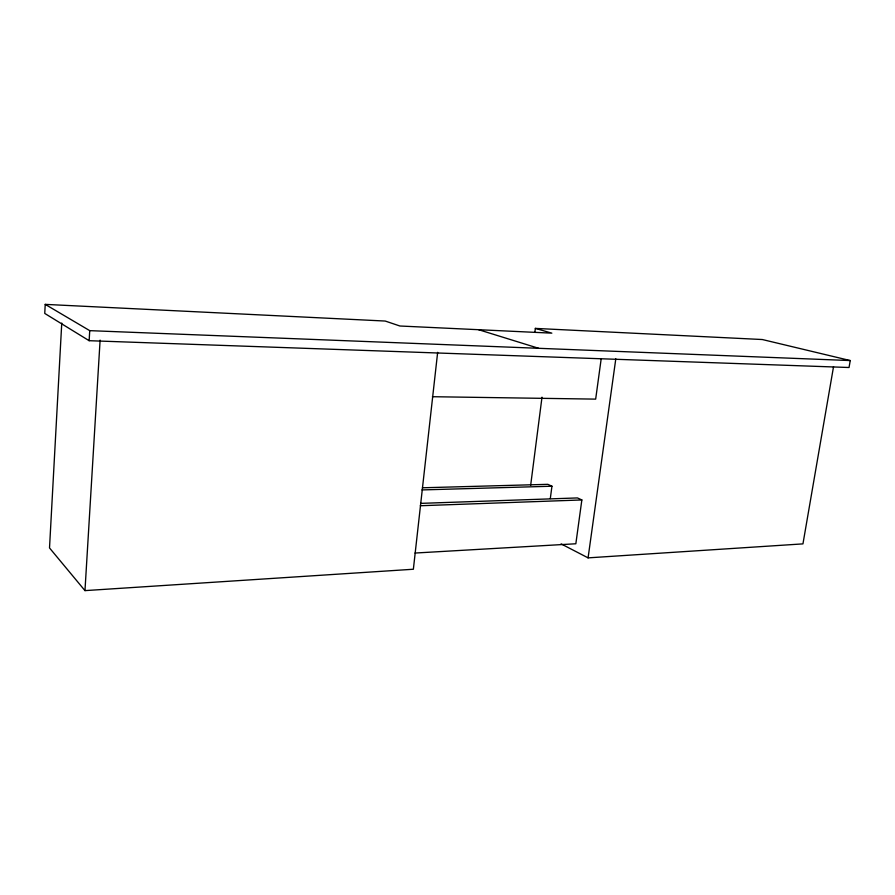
<?xml version="1.0" encoding="UTF-8"?>
<svg xmlns="http://www.w3.org/2000/svg" width="895" height="895" viewBox="0 0 895 895"><rect width="100%" height="100%" fill="white"/><g stroke="black" fill="none" stroke-linecap="round" stroke-linejoin="round"><path stroke-width="1.34" d="M535.344 328.398L551.835 333.153L399.92 326.004L385.219 321.048L45.22 304.378L44.75 313.429L89.142 340.693L849.031 367.509L850.25 360.562L762.316 339.529L535.344 328.398L534.886 332.045M61.755 323.061L49.516 547.941L84.969 590.622L413.367 569.242L437.655 352.35M89.142 340.693L89.735 330.647L45.22 304.378M84.969 590.622L100.106 340.122M530.645 485.437L542.001 397.19M550.313 498.56L551.947 486.22L547.829 484.329L422.44 487.786M420.572 503.382L577.454 497.933L581.851 499.947L575.843 543.768L415.034 553.043M601.205 358.682L595.667 399.125L432.408 396.709M833.536 366.681L802.949 543.88L588.082 557.865L615.805 358.805M420.314 505.742L581.851 499.947M421.981 489.923L551.947 486.22M89.735 330.647L850.25 360.562M478.624 329.707L538.645 348.3M561.087 543.869L588.082 557.865"/></g></svg>
